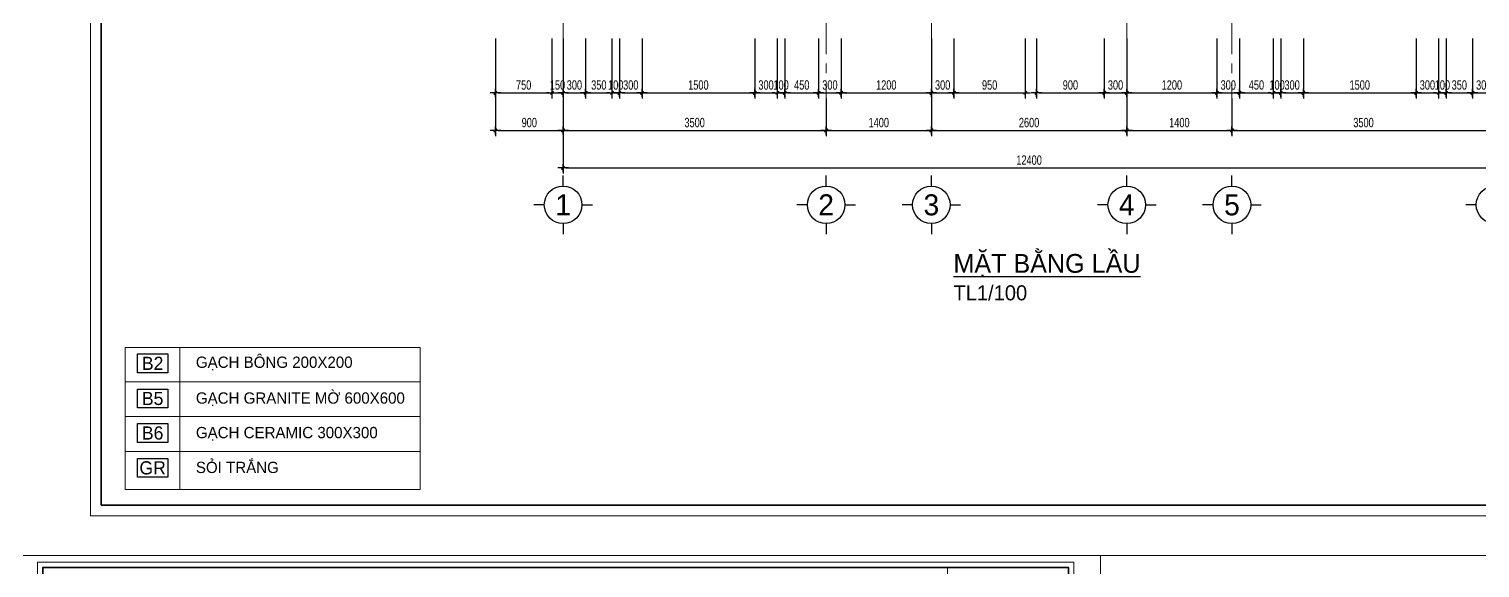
# Model space of a CAD drawing. Header units: inches. Extents: x 88947 to 296847, y 35049 to 161062.
# Drawn here: x 119241 to 138548, y 55883 to 63057 of the extents above; entities that cross this region are included whole.
import ezdxf
from ezdxf.enums import TextEntityAlignment as Align

# ---------------------------------------------------------------- set-up
doc = ezdxf.new("R2010")
doc.units = ezdxf.units.IN
doc.header["$MEASUREMENT"] = 0
doc.header["$PDMODE"] = 1
doc.linetypes.add('ACAD_ISO03W100', pattern=[30, 12, -18])
doc.linetypes.add('CENTER', pattern=[50.8, 31.75, -6.35, 6.35, -6.35])
doc.layers.add('$AUDIT_BAD_LAYER1', color=7, linetype='Continuous')
doc.layers.add('text', color=2, linetype='Continuous')
for name, color, linetype, lineweight in [('0.15', 175, 'Continuous', 20), ('0.4', 1, 'Continuous', 30), ('A-Dims', 145, 'Continuous', 25), ('A-Text', 30, 'Continuous', 9), ('A-Wall', 2, 'Continuous', 35), ('DIM', 7, 'Continuous', 25), ('GHICHU', 40, 'Continuous', 18), ('KHUNG 2', 144, 'Continuous', 18), ('KY HIEU', 4, 'Continuous', 25), ('NETMANH', 192, 'Continuous', 18), ('tran', 202, 'Continuous', 15), ('TRUC', 252, 'ACAD_ISO03W100', 13)]:
    doc.layers.add(name, color=color, linetype=linetype, lineweight=lineweight)
doc.styles.add('FRANKO', font='VFRANKO.TTF')
doc.styles.add('KHUNGTEN', font='VHELVEB.TTF')
doc.styles.add('VHELVEN', font='VHELVEN.TTF')
doc.styles.add('VNI-HELVE-CONDENSE', font='VNARIAL.TTF', dxfattribs={"width": 0.7})
doc.dimstyles.new('TAS-100', dxfattribs={"dimscale": 50, "dimtxt": 2.5, "dimasz": 0.7, "dimexe": 1.5, "dimexo": 1.5, "dimgap": 0.8, "dimtad": 1, "dimdec": 0, "dimzin": 3, "dimdsep": 46, "dimtxsty": 'VNI-HELVE-CONDENSE', "dimblk": 'TICK', "dimcen": 2.5, "dimclrt": 71, "dimazin": 2, "dimtfac": 0.75, "dimtdec": 0, "dimtix": 1, "dimtmove": 2, "dimatfit": 2, "dimldrblk": 'TICK123', "dimfxl": 1.5, "dimtolj": 1, "dimtzin": 0, "dimarcsym": 0})

# ---------------------------------------------------------------- blocks, each defined once
blk = doc.blocks.new('TICK')
at = {"layer": 'A-Dims', "color": 1}
for p, q in [((-2, 0), (2, 0)), ((0, 1.5), (0, -1.5))]:
    blk.add_line(p, q, dxfattribs=at)
at = {"layer": 'A-Dims', "color": 1, "const_width": 0.788}
blk.add_lwpolyline([(-0.33, -0.35), (0.38, 0.38)], dxfattribs=at)
at = {"layer": 'A-Dims', "color": 1, "const_width": 0.394}
for points in [[(0.24, 0.52, -0.414214), (0.52, 0.52, -1)], [(0.52, 0.52, -0.414214), (0.52, 0.24, -1)], [(-0.47, -0.21, 0.414214), (-0.47, -0.49, 1)], [(-0.47, -0.49, 0.414214), (-0.19, -0.49, 1)]]:
    blk.add_lwpolyline(points, format="xyb", dxfattribs=at)
blk = doc.blocks.new('*D521')
at = {"layer": 'Defpoints', "color": 0}
for p in [(126348, 62207), (129848, 62207), (129848, 61707)]:
    blk.add_point(p, dxfattribs=at)
at = {"layer": 'DIM', "color": 0, "lineweight": -2}
for p, q in [((126348, 62132), (126348, 61632)), ((129848, 62132), (129848, 61632)), ((126383, 61707), (129813, 61707))]:
    blk.add_line(p, q, dxfattribs=at)
at = {"layer": 'DIM', "color": 0, "lineweight": -2, "xscale": 35, "yscale": 35, "zscale": 35, "rotation": 180}
blk.add_blockref('TICK', (126348, 61707), dxfattribs=at)
at = {"layer": 'DIM', "color": 0, "lineweight": -2, "xscale": 35, "yscale": 35, "zscale": 35}
blk.add_blockref('TICK', (129848, 61707), dxfattribs=at)
at = {"layer": 'DIM', "color": 71, "insert": (128098, 61811), "char_height": 125, "attachment_point": 5, "style": 'VNI-HELVE-CONDENSE'}
blk.add_mtext('\\A1;3500', dxfattribs=at)
blk = doc.blocks.new('TICK123')
at = {"layer": 'A-Dims', "color": 1}
blk.add_lwpolyline([(0.05, 0, 0, 0.84, 0), (-2.11, 0, 8.4, 8.4, 0)], format="xyseb", dxfattribs=at)
blk = doc.blocks.new('*D522')
at = {"layer": 'Defpoints', "color": 0}
for p in [(129848, 62207), (131248, 62207), (131248, 61707)]:
    blk.add_point(p, dxfattribs=at)
at = {"layer": 'DIM', "color": 0, "lineweight": -2}
for p, q in [((129848, 62132), (129848, 61632)), ((131248, 62132), (131248, 61632)), ((129883, 61707), (131213, 61707))]:
    blk.add_line(p, q, dxfattribs=at)
at = {"layer": 'DIM', "color": 0, "lineweight": -2, "xscale": 35, "yscale": 35, "zscale": 35, "rotation": 180}
blk.add_blockref('TICK', (129848, 61707), dxfattribs=at)
at = {"layer": 'DIM', "color": 0, "lineweight": -2, "xscale": 35, "yscale": 35, "zscale": 35}
blk.add_blockref('TICK', (131248, 61707), dxfattribs=at)
at = {"layer": 'DIM', "color": 71, "insert": (130548, 61811), "char_height": 125, "attachment_point": 5, "style": 'VNI-HELVE-CONDENSE'}
blk.add_mtext('\\A1;1400', dxfattribs=at)
blk = doc.blocks.new('*D523')
at = {"layer": 'Defpoints', "color": 0}
for p in [(131248, 62207), (133848, 62207), (133848, 61707)]:
    blk.add_point(p, dxfattribs=at)
at = {"layer": 'DIM', "color": 0, "lineweight": -2}
for p, q in [((131248, 62132), (131248, 61632)), ((133848, 62132), (133848, 61632)), ((131283, 61707), (133813, 61707))]:
    blk.add_line(p, q, dxfattribs=at)
at = {"layer": 'DIM', "color": 0, "lineweight": -2, "xscale": 35, "yscale": 35, "zscale": 35, "rotation": 180}
blk.add_blockref('TICK', (131248, 61707), dxfattribs=at)
at = {"layer": 'DIM', "color": 0, "lineweight": -2, "xscale": 35, "yscale": 35, "zscale": 35}
blk.add_blockref('TICK', (133848, 61707), dxfattribs=at)
at = {"layer": 'DIM', "color": 71, "insert": (132548, 61811), "char_height": 125, "attachment_point": 5, "style": 'VNI-HELVE-CONDENSE'}
blk.add_mtext('\\A1;2600', dxfattribs=at)
blk = doc.blocks.new('*D524')
at = {"layer": 'Defpoints', "color": 0}
for p in [(133848, 62207), (135248, 62207), (135248, 61707)]:
    blk.add_point(p, dxfattribs=at)
at = {"layer": 'DIM', "color": 0, "lineweight": -2}
for p, q in [((133848, 62132), (133848, 61632)), ((135248, 62132), (135248, 61632)), ((133883, 61707), (135213, 61707))]:
    blk.add_line(p, q, dxfattribs=at)
at = {"layer": 'DIM', "color": 0, "lineweight": -2, "xscale": 35, "yscale": 35, "zscale": 35, "rotation": 180}
blk.add_blockref('TICK', (133848, 61707), dxfattribs=at)
at = {"layer": 'DIM', "color": 0, "lineweight": -2, "xscale": 35, "yscale": 35, "zscale": 35}
blk.add_blockref('TICK', (135248, 61707), dxfattribs=at)
at = {"layer": 'DIM', "color": 71, "insert": (134548, 61811), "char_height": 125, "attachment_point": 5, "style": 'VNI-HELVE-CONDENSE'}
blk.add_mtext('\\A1;1400', dxfattribs=at)
blk = doc.blocks.new('*D525')
at = {"layer": 'Defpoints', "color": 0}
for p in [(135248, 62207), (138748, 62207), (138748, 61707)]:
    blk.add_point(p, dxfattribs=at)
at = {"layer": 'DIM', "color": 0, "lineweight": -2}
for p, q in [((135248, 62132), (135248, 61632)), ((138748, 62132), (138748, 61632)), ((135283, 61707), (138713, 61707))]:
    blk.add_line(p, q, dxfattribs=at)
at = {"layer": 'DIM', "color": 0, "lineweight": -2, "xscale": 35, "yscale": 35, "zscale": 35, "rotation": 180}
blk.add_blockref('TICK', (135248, 61707), dxfattribs=at)
at = {"layer": 'DIM', "color": 0, "lineweight": -2, "xscale": 35, "yscale": 35, "zscale": 35}
blk.add_blockref('TICK', (138748, 61707), dxfattribs=at)
at = {"layer": 'DIM', "color": 71, "insert": (136998, 61811), "char_height": 125, "attachment_point": 5, "style": 'VNI-HELVE-CONDENSE'}
blk.add_mtext('\\A1;3500', dxfattribs=at)
blk = doc.blocks.new('*D526')
at = {"layer": 'Defpoints', "color": 0}
for p in [(126348, 62207), (138748, 62207), (138748, 61207)]:
    blk.add_point(p, dxfattribs=at)
at = {"layer": 'DIM', "color": 0, "lineweight": -2}
for p, q in [((126348, 62132), (126348, 61132)), ((138748, 62132), (138748, 61132)), ((126383, 61207), (138713, 61207))]:
    blk.add_line(p, q, dxfattribs=at)
at = {"layer": 'DIM', "color": 0, "lineweight": -2, "xscale": 35, "yscale": 35, "zscale": 35, "rotation": 180}
blk.add_blockref('TICK', (126348, 61207), dxfattribs=at)
at = {"layer": 'DIM', "color": 0, "lineweight": -2, "xscale": 35, "yscale": 35, "zscale": 35}
blk.add_blockref('TICK', (138748, 61207), dxfattribs=at)
at = {"layer": 'DIM', "color": 71, "insert": (132548, 61311), "char_height": 125, "attachment_point": 5, "style": 'VNI-HELVE-CONDENSE'}
blk.add_mtext('\\A1;12400', dxfattribs=at)
blk = doc.blocks.new('A$C22DF5D2D')
for points in [[(-10, 1159), (-123, 479), (-148, 421), (-212, 409), (-104, 451), (219, 660), (363, 901), (147, 1267), (-150, 1235), (-388, 1094), (-537, 889), (-506, 892)], [(255, 700), (290, 728), (339, 743), (363, 705), (341, 552), (331, 483), (357, 485), (464, 729), (431, 561), (448, 495), (513, 535), (530, 566), (588, 726), (535, 529), (559, 486), (639, 526), (747, 742), (622, 304), (565, 189), (507, 143), (444, 188), (443, 257), (521, 382), (803, 578), (926, 655), (981, 729), (981, 766), (870, 665), (831, 456), (904, 515), (1051, 736), (976, 480), (1094, 717), (1127, 703), (1105, 634), (1056, 499), (1066, 460), (1148, 442), (1421, 530), (1656, 597), (2094, 666)], [(2356, 378), (916, 165), (-61, -39), (0, 0), (-61, -39)]]:
    blk.add_spline(points, degree=3)
blk = doc.blocks.new('khung ten')
at = {"layer": '0.4'}
h = blk.add_hatch(color=256, dxfattribs=at)
h.paths.add_polyline_path([(303108, -206615), (302758, -206615), (302758, -207015), (303508, -207015), (303508, -206615), (303158, -206615), (303158, -206815), (303308, -206815), (303308, -206765), (303358, -206765), (303358, -206865), (302908, -206865), (302908, -206765), (302958, -206765), (302958, -206815), (303108, -206815)])
h.paths.add_polyline_path([(303058, -206665), (303058, -206765), (303008, -206765), (303008, -206715), (302858, -206715), (302858, -206915), (303408, -206915), (303408, -206715), (303258, -206715), (303258, -206765), (303208, -206765), (303208, -206665), (303458, -206665), (303458, -206965), (302808, -206965), (302808, -206665)], flags=16)
at = {"layer": '0.15', "ltscale": 0.7}
blk.add_line((301249, -213090), (305804, -213090), dxfattribs=at)
at = {"layer": 'A-Wall', "ltscale": 0.7}
blk.add_lwpolyline([(267204, -219099), (305804, -219099), (305804, -190799), (267204, -190799)], close=True, dxfattribs=at)
at = {"layer": 'KHUNG 2', "ltscale": 0.7}
for p, q in [((301249, -219099), (301249, -190799)), ((301249, -199776), (305804, -199776)), ((301856, -202813), (301856, -199776)), ((303071, -202813), (303071, -199776)), ((304286, -202813), (304286, -199776)), ((301249, -200282), (305804, -200282)), ((301249, -200789), (305804, -200789)), ((305804, -201295), (301249, -201295)), ((301249, -201801), (305804, -201801)), ((301249, -202307), (305804, -202307)), ((301249, -202813), (305804, -202813)), ((301249, -203826), (305804, -203826)), ((301249, -206004), (305804, -206004)), ((301249, -209041), (305804, -209041)), ((304246, -213090), (304246, -209041)), ((301249, -210053), (305804, -210053)), ((301249, -211065), (305804, -211065)), ((301249, -212078), (305804, -212078)), ((301249, -213090), (305804, -213090)), ((301249, -215115), (305804, -215115)), ((301249, -216986), (305804, -216986)), ((304185, -217998), (304185, -216986)), ((301249, -217998), (305804, -217998))]:
    blk.add_line(p, q, dxfattribs=at)
blk.add_lwpolyline([(267004, -219299), (306004, -219299), (306004, -190599), (267004, -190599)], close=True, dxfattribs=at)
at = {"layer": 'NETMANH', "ltscale": 0.7}
blk.add_lwpolyline([(265004, -220042), (307004, -220042), (307004, -190342), (265004, -190342)], close=True, dxfattribs=at)
at = {"layer": 'text', "linetype": 'Continuous', "xscale": 0.5, "yscale": 0.5, "zscale": 0.5}
blk.add_blockref('A$C22DF5D2D', (304573, -212860), dxfattribs=at)
at = {"layer": '$AUDIT_BAD_LAYER1', "color": 2, "linetype": 'Continuous', "style": 'KHUNGTEN', "width": 0.9}
blk.add_text('COÂNG TY TÖ VAÁN THIEÁT KEÁ & XAÂY DÖÏNG', height=142.53, dxfattribs=at).set_placement((303519, -206369), align=Align.MIDDLE_CENTER)
at = {"layer": '$AUDIT_BAD_LAYER1', "color": 2, "linetype": 'Continuous', "insert": (301673, -207630), "char_height": 161.97, "width": 6102.51, "attachment_point": 1, "style": 'KHUNGTEN'}
blk.add_mtext('{\\fVNI-Helve-Condense|b0|i0|c0|p2;402 Nguyeãn Kieäm - Phuù Nhuaän - TP HCM \\PTel          :  08-9954606 - Fax :08-9954607\\PE-mail      : nhavietnet@hcm.vnn.vn\\PWebsite    : www.nhavietnet.com}', dxfattribs=at)
at = {"layer": 'text', "linetype": 'Continuous', "style": 'FRANKO'}
for s, p in [('Stt', (301373, -202657)), ('Ngaøy HC', (301948, -202657)), ('Kyù hieäu', (303215, -202657)), ('Noäi dung HC', (304369, -202657)), ('Hieäu chænh', (301373, -203106)), ('Chuû ñaàu tö', (301373, -204118)), ('COÂNG TY TNHH ', (302644, -204520)), ('DU LÒCH VAØ THÔØI TRANG ÑOÂNG TAÂY', (301740, -204857)), ('Giaùm ñoác', (301373, -209334)), ('Kts.NGUYEÃN VAÊN NGUYEÂN', (301373, -209878)), ('Chuû trì', (301373, -210346)), ('Kts.NGUYEÃN VAÊN THIEÄN', (301373, -210890)), ('Quaûn lyù kyõ thuaät', (301373, -211358)), ('Kts.NGUYEÃN VAÊN THIEÄN', (301373, -211903)), ('Thieát keá', (301373, -212370)), ('LEÂ.T.MYÕ DUYEÂN', (301373, -212915)), ('Teân coâng trình', (301373, -213383)), ('ÑOÂNG TAÂY VILLA', (302695, -214063)), ('Ñòa Ñieåm:     294-Cöûa Ñaïi, Phöôøng Caåm Chaâu, ', (301306, -214806)), ('Thaønh Phoá Hoäi An, Tænh Quaûng Nam.', (302278, -215061)), ('Teân baûn veõ ', (301373, -215407)), ('Ngaøy hoaøn thaønh', (301373, -217278)), ('2013', (302108, -217684)), ('A _ ', (304627, -217560)), ('Taát caû kích thöôùc trong baûn veõ ', (301385, -218421)), ('ñöôïc kieåm tra thöïc teá taïi coâng trình.', (301381, -218842))]:
    blk.add_text(s, height=150, dxfattribs=at).set_placement(p)
at = {"layer": 'text', "linetype": 'Continuous', "insert": (303546, -206852), "char_height": 410.12, "width": 9417.44, "attachment_point": 5, "style": 'KHUNGTEN'}
blk.add_mtext('{\\fVNI-Helve|b1|i0|c0|p2;nha     iet\\H0.8274x;corp.}', dxfattribs=at)
blk = doc.blocks.new('*D545')
at = {"layer": 'Defpoints', "color": 0}
for p in [(126198, 63007), (126348, 63007), (126348, 62207)]:
    blk.add_point(p, dxfattribs=at)
at = {"layer": 'DIM', "color": 0, "lineweight": -2}
for p, q in [((126198, 62932), (126198, 62132)), ((126348, 62932), (126348, 62132)), ((126163, 62207), (126128, 62207)), ((126198, 62207), (126348, 62207)), ((126383, 62207), (126418, 62207))]:
    blk.add_line(p, q, dxfattribs=at)
at = {"layer": 'DIM', "color": 0, "lineweight": -2, "xscale": 35, "yscale": 35, "zscale": 35}
blk.add_blockref('TICK', (126198, 62207), dxfattribs=at)
at = {"layer": 'DIM', "color": 0, "lineweight": -2, "xscale": 35, "yscale": 35, "zscale": 35, "rotation": 180}
blk.add_blockref('TICK', (126348, 62207), dxfattribs=at)
at = {"layer": 'DIM', "color": 71, "insert": (126273, 62311), "char_height": 125, "attachment_point": 5, "style": 'VNI-HELVE-CONDENSE'}
blk.add_mtext('\\A1;150', dxfattribs=at)
blk = doc.blocks.new('*D546')
at = {"layer": 'Defpoints', "color": 0}
for p in [(126648, 63007), (126998, 63007), (126998, 62207)]:
    blk.add_point(p, dxfattribs=at)
at = {"layer": 'DIM', "color": 0, "lineweight": -2}
for p, q in [((126648, 62932), (126648, 62132)), ((126998, 62932), (126998, 62132)), ((126683, 62207), (126963, 62207))]:
    blk.add_line(p, q, dxfattribs=at)
at = {"layer": 'DIM', "color": 0, "lineweight": -2, "xscale": 35, "yscale": 35, "zscale": 35, "rotation": 180}
blk.add_blockref('TICK', (126648, 62207), dxfattribs=at)
at = {"layer": 'DIM', "color": 0, "lineweight": -2, "xscale": 35, "yscale": 35, "zscale": 35}
blk.add_blockref('TICK', (126998, 62207), dxfattribs=at)
at = {"layer": 'DIM', "color": 71, "insert": (126823, 62311), "char_height": 125, "attachment_point": 5, "style": 'VNI-HELVE-CONDENSE'}
blk.add_mtext('\\A1;350', dxfattribs=at)
blk = doc.blocks.new('*D547')
at = {"layer": 'Defpoints', "color": 0}
for p in [(127098, 63007), (127398, 63007), (127398, 62207)]:
    blk.add_point(p, dxfattribs=at)
at = {"layer": 'DIM', "color": 0, "lineweight": -2}
for p, q in [((127098, 62932), (127098, 62132)), ((127398, 62932), (127398, 62132)), ((127133, 62207), (127363, 62207))]:
    blk.add_line(p, q, dxfattribs=at)
at = {"layer": 'DIM', "color": 0, "lineweight": -2, "xscale": 35, "yscale": 35, "zscale": 35, "rotation": 180}
blk.add_blockref('TICK', (127098, 62207), dxfattribs=at)
at = {"layer": 'DIM', "color": 0, "lineweight": -2, "xscale": 35, "yscale": 35, "zscale": 35}
blk.add_blockref('TICK', (127398, 62207), dxfattribs=at)
at = {"layer": 'DIM', "color": 71, "insert": (127248, 62311), "char_height": 125, "attachment_point": 5, "style": 'VNI-HELVE-CONDENSE'}
blk.add_mtext('\\A1;300', dxfattribs=at)
blk = doc.blocks.new('*D548')
at = {"layer": 'Defpoints', "color": 0}
for p in [(127398, 63007), (128898, 63007), (128898, 62207)]:
    blk.add_point(p, dxfattribs=at)
at = {"layer": 'DIM', "color": 0, "lineweight": -2}
for p, q in [((127398, 62932), (127398, 62132)), ((128898, 62932), (128898, 62132)), ((127433, 62207), (128863, 62207))]:
    blk.add_line(p, q, dxfattribs=at)
at = {"layer": 'DIM', "color": 0, "lineweight": -2, "xscale": 35, "yscale": 35, "zscale": 35, "rotation": 180}
blk.add_blockref('TICK', (127398, 62207), dxfattribs=at)
at = {"layer": 'DIM', "color": 0, "lineweight": -2, "xscale": 35, "yscale": 35, "zscale": 35}
blk.add_blockref('TICK', (128898, 62207), dxfattribs=at)
at = {"layer": 'DIM', "color": 71, "insert": (128148, 62311), "char_height": 125, "attachment_point": 5, "style": 'VNI-HELVE-CONDENSE'}
blk.add_mtext('\\A1;1500', dxfattribs=at)
blk = doc.blocks.new('*D549')
at = {"layer": 'Defpoints', "color": 0}
for p in [(128898, 63007), (129198, 63007), (129198, 62207)]:
    blk.add_point(p, dxfattribs=at)
at = {"layer": 'DIM', "color": 0, "lineweight": -2}
for p, q in [((128898, 62932), (128898, 62132)), ((129198, 62932), (129198, 62132)), ((128933, 62207), (129163, 62207))]:
    blk.add_line(p, q, dxfattribs=at)
at = {"layer": 'DIM', "color": 0, "lineweight": -2, "xscale": 35, "yscale": 35, "zscale": 35, "rotation": 180}
blk.add_blockref('TICK', (128898, 62207), dxfattribs=at)
at = {"layer": 'DIM', "color": 0, "lineweight": -2, "xscale": 35, "yscale": 35, "zscale": 35}
blk.add_blockref('TICK', (129198, 62207), dxfattribs=at)
at = {"layer": 'DIM', "color": 71, "insert": (129048, 62311), "char_height": 125, "attachment_point": 5, "style": 'VNI-HELVE-CONDENSE'}
blk.add_mtext('\\A1;300', dxfattribs=at)
blk = doc.blocks.new('*D550')
at = {"layer": 'Defpoints', "color": 0}
for p in [(129198, 63007), (129298, 63007), (129298, 62207)]:
    blk.add_point(p, dxfattribs=at)
at = {"layer": 'DIM', "color": 0, "lineweight": -2}
for p, q in [((129198, 62932), (129198, 62132)), ((129298, 62932), (129298, 62132)), ((129163, 62207), (129128, 62207)), ((129198, 62207), (129298, 62207)), ((129333, 62207), (129368, 62207))]:
    blk.add_line(p, q, dxfattribs=at)
at = {"layer": 'DIM', "color": 0, "lineweight": -2, "xscale": 35, "yscale": 35, "zscale": 35}
blk.add_blockref('TICK', (129198, 62207), dxfattribs=at)
at = {"layer": 'DIM', "color": 0, "lineweight": -2, "xscale": 35, "yscale": 35, "zscale": 35, "rotation": 180}
blk.add_blockref('TICK', (129298, 62207), dxfattribs=at)
at = {"layer": 'DIM', "color": 71, "insert": (129248, 62311), "char_height": 125, "attachment_point": 5, "style": 'VNI-HELVE-CONDENSE'}
blk.add_mtext('\\A1;100', dxfattribs=at)
blk = doc.blocks.new('*D551')
at = {"layer": 'Defpoints', "color": 0}
for p in [(129298, 63007), (129748, 63007), (129748, 62207)]:
    blk.add_point(p, dxfattribs=at)
at = {"layer": 'DIM', "color": 0, "lineweight": -2}
for p, q in [((129298, 62932), (129298, 62132)), ((129748, 62932), (129748, 62132)), ((129333, 62207), (129713, 62207))]:
    blk.add_line(p, q, dxfattribs=at)
at = {"layer": 'DIM', "color": 0, "lineweight": -2, "xscale": 35, "yscale": 35, "zscale": 35, "rotation": 180}
blk.add_blockref('TICK', (129298, 62207), dxfattribs=at)
at = {"layer": 'DIM', "color": 0, "lineweight": -2, "xscale": 35, "yscale": 35, "zscale": 35}
blk.add_blockref('TICK', (129748, 62207), dxfattribs=at)
at = {"layer": 'DIM', "color": 71, "insert": (129523, 62311), "char_height": 125, "attachment_point": 5, "style": 'VNI-HELVE-CONDENSE'}
blk.add_mtext('\\A1;450', dxfattribs=at)
blk = doc.blocks.new('*D552')
at = {"layer": 'Defpoints', "color": 0}
for p in [(130048, 63007), (131248, 63007), (131248, 62207)]:
    blk.add_point(p, dxfattribs=at)
at = {"layer": 'DIM', "color": 0, "lineweight": -2}
for p, q in [((130048, 62932), (130048, 62132)), ((131248, 62932), (131248, 62132)), ((130083, 62207), (131213, 62207))]:
    blk.add_line(p, q, dxfattribs=at)
at = {"layer": 'DIM', "color": 0, "lineweight": -2, "xscale": 35, "yscale": 35, "zscale": 35, "rotation": 180}
blk.add_blockref('TICK', (130048, 62207), dxfattribs=at)
at = {"layer": 'DIM', "color": 0, "lineweight": -2, "xscale": 35, "yscale": 35, "zscale": 35}
blk.add_blockref('TICK', (131248, 62207), dxfattribs=at)
at = {"layer": 'DIM', "color": 71, "insert": (130648, 62311), "char_height": 125, "attachment_point": 5, "style": 'VNI-HELVE-CONDENSE'}
blk.add_mtext('\\A1;1200', dxfattribs=at)
blk = doc.blocks.new('*D553')
at = {"layer": 'Defpoints', "color": 0}
for p in [(131248, 63007), (131548, 63007), (131548, 62207)]:
    blk.add_point(p, dxfattribs=at)
at = {"layer": 'DIM', "color": 0, "lineweight": -2}
for p, q in [((131248, 62932), (131248, 62132)), ((131548, 62932), (131548, 62132)), ((131283, 62207), (131513, 62207))]:
    blk.add_line(p, q, dxfattribs=at)
at = {"layer": 'DIM', "color": 0, "lineweight": -2, "xscale": 35, "yscale": 35, "zscale": 35, "rotation": 180}
blk.add_blockref('TICK', (131248, 62207), dxfattribs=at)
at = {"layer": 'DIM', "color": 0, "lineweight": -2, "xscale": 35, "yscale": 35, "zscale": 35}
blk.add_blockref('TICK', (131548, 62207), dxfattribs=at)
at = {"layer": 'DIM', "color": 71, "insert": (131398, 62311), "char_height": 125, "attachment_point": 5, "style": 'VNI-HELVE-CONDENSE'}
blk.add_mtext('\\A1;300', dxfattribs=at)
blk = doc.blocks.new('*D554')
at = {"layer": 'Defpoints', "color": 0}
for p in [(131548, 63007), (132498, 63007), (132498, 62207)]:
    blk.add_point(p, dxfattribs=at)
at = {"layer": 'DIM', "color": 0, "lineweight": -2}
for p, q in [((131548, 62932), (131548, 62132)), ((132498, 62932), (132498, 62132)), ((131583, 62207), (132463, 62207))]:
    blk.add_line(p, q, dxfattribs=at)
at = {"layer": 'DIM', "color": 0, "lineweight": -2, "xscale": 35, "yscale": 35, "zscale": 35, "rotation": 180}
blk.add_blockref('TICK', (131548, 62207), dxfattribs=at)
at = {"layer": 'DIM', "color": 0, "lineweight": -2, "xscale": 35, "yscale": 35, "zscale": 35}
blk.add_blockref('TICK', (132498, 62207), dxfattribs=at)
at = {"layer": 'DIM', "color": 71, "insert": (132023, 62311), "char_height": 125, "attachment_point": 5, "style": 'VNI-HELVE-CONDENSE'}
blk.add_mtext('\\A1;950', dxfattribs=at)
blk = doc.blocks.new('*D555')
at = {"layer": 'Defpoints', "color": 0}
for p in [(132648, 63007), (133548, 63007), (133548, 62207)]:
    blk.add_point(p, dxfattribs=at)
at = {"layer": 'DIM', "color": 0, "lineweight": -2}
for p, q in [((132648, 62932), (132648, 62132)), ((133548, 62932), (133548, 62132)), ((132683, 62207), (133513, 62207))]:
    blk.add_line(p, q, dxfattribs=at)
at = {"layer": 'DIM', "color": 0, "lineweight": -2, "xscale": 35, "yscale": 35, "zscale": 35, "rotation": 180}
blk.add_blockref('TICK', (132648, 62207), dxfattribs=at)
at = {"layer": 'DIM', "color": 0, "lineweight": -2, "xscale": 35, "yscale": 35, "zscale": 35}
blk.add_blockref('TICK', (133548, 62207), dxfattribs=at)
at = {"layer": 'DIM', "color": 71, "insert": (133098, 62311), "char_height": 125, "attachment_point": 5, "style": 'VNI-HELVE-CONDENSE'}
blk.add_mtext('\\A1;900', dxfattribs=at)
blk = doc.blocks.new('*D556')
at = {"layer": 'Defpoints', "color": 0}
for p in [(133548, 63007), (133848, 63007), (133848, 62207)]:
    blk.add_point(p, dxfattribs=at)
at = {"layer": 'DIM', "color": 0, "lineweight": -2}
for p, q in [((133548, 62932), (133548, 62132)), ((133848, 62932), (133848, 62132)), ((133583, 62207), (133813, 62207))]:
    blk.add_line(p, q, dxfattribs=at)
at = {"layer": 'DIM', "color": 0, "lineweight": -2, "xscale": 35, "yscale": 35, "zscale": 35, "rotation": 180}
blk.add_blockref('TICK', (133548, 62207), dxfattribs=at)
at = {"layer": 'DIM', "color": 0, "lineweight": -2, "xscale": 35, "yscale": 35, "zscale": 35}
blk.add_blockref('TICK', (133848, 62207), dxfattribs=at)
at = {"layer": 'DIM', "color": 71, "insert": (133698, 62311), "char_height": 125, "attachment_point": 5, "style": 'VNI-HELVE-CONDENSE'}
blk.add_mtext('\\A1;300', dxfattribs=at)
blk = doc.blocks.new('*D557')
at = {"layer": 'Defpoints', "color": 0}
for p in [(133848, 63007), (135048, 63007), (135048, 62207)]:
    blk.add_point(p, dxfattribs=at)
at = {"layer": 'DIM', "color": 0, "lineweight": -2}
for p, q in [((133848, 62932), (133848, 62132)), ((135048, 62932), (135048, 62132)), ((133883, 62207), (135013, 62207))]:
    blk.add_line(p, q, dxfattribs=at)
at = {"layer": 'DIM', "color": 0, "lineweight": -2, "xscale": 35, "yscale": 35, "zscale": 35, "rotation": 180}
blk.add_blockref('TICK', (133848, 62207), dxfattribs=at)
at = {"layer": 'DIM', "color": 0, "lineweight": -2, "xscale": 35, "yscale": 35, "zscale": 35}
blk.add_blockref('TICK', (135048, 62207), dxfattribs=at)
at = {"layer": 'DIM', "color": 71, "insert": (134448, 62311), "char_height": 125, "attachment_point": 5, "style": 'VNI-HELVE-CONDENSE'}
blk.add_mtext('\\A1;1200', dxfattribs=at)
blk = doc.blocks.new('*D558')
at = {"layer": 'Defpoints', "color": 0}
for p in [(135348, 63007), (135798, 63007), (135798, 62207)]:
    blk.add_point(p, dxfattribs=at)
at = {"layer": 'DIM', "color": 0, "lineweight": -2}
for p, q in [((135348, 62932), (135348, 62132)), ((135798, 62932), (135798, 62132)), ((135383, 62207), (135763, 62207))]:
    blk.add_line(p, q, dxfattribs=at)
at = {"layer": 'DIM', "color": 0, "lineweight": -2, "xscale": 35, "yscale": 35, "zscale": 35, "rotation": 180}
blk.add_blockref('TICK', (135348, 62207), dxfattribs=at)
at = {"layer": 'DIM', "color": 0, "lineweight": -2, "xscale": 35, "yscale": 35, "zscale": 35}
blk.add_blockref('TICK', (135798, 62207), dxfattribs=at)
at = {"layer": 'DIM', "color": 71, "insert": (135573, 62311), "char_height": 125, "attachment_point": 5, "style": 'VNI-HELVE-CONDENSE'}
blk.add_mtext('\\A1;450', dxfattribs=at)
blk = doc.blocks.new('*D559')
at = {"layer": 'Defpoints', "color": 0}
for p in [(135798, 63007), (135898, 63007), (135898, 62207)]:
    blk.add_point(p, dxfattribs=at)
at = {"layer": 'DIM', "color": 0, "lineweight": -2}
for p, q in [((135798, 62932), (135798, 62132)), ((135898, 62932), (135898, 62132)), ((135763, 62207), (135728, 62207)), ((135798, 62207), (135898, 62207)), ((135933, 62207), (135968, 62207))]:
    blk.add_line(p, q, dxfattribs=at)
at = {"layer": 'DIM', "color": 0, "lineweight": -2, "xscale": 35, "yscale": 35, "zscale": 35}
blk.add_blockref('TICK', (135798, 62207), dxfattribs=at)
at = {"layer": 'DIM', "color": 0, "lineweight": -2, "xscale": 35, "yscale": 35, "zscale": 35, "rotation": 180}
blk.add_blockref('TICK', (135898, 62207), dxfattribs=at)
at = {"layer": 'DIM', "color": 71, "insert": (135848, 62311), "char_height": 125, "attachment_point": 5, "style": 'VNI-HELVE-CONDENSE'}
blk.add_mtext('\\A1;100', dxfattribs=at)
blk = doc.blocks.new('*D560')
at = {"layer": 'Defpoints', "color": 0}
for p in [(135898, 63007), (136198, 63007), (136198, 62207)]:
    blk.add_point(p, dxfattribs=at)
at = {"layer": 'DIM', "color": 0, "lineweight": -2}
for p, q in [((135898, 62932), (135898, 62132)), ((136198, 62932), (136198, 62132)), ((135933, 62207), (136163, 62207))]:
    blk.add_line(p, q, dxfattribs=at)
at = {"layer": 'DIM', "color": 0, "lineweight": -2, "xscale": 35, "yscale": 35, "zscale": 35, "rotation": 180}
blk.add_blockref('TICK', (135898, 62207), dxfattribs=at)
at = {"layer": 'DIM', "color": 0, "lineweight": -2, "xscale": 35, "yscale": 35, "zscale": 35}
blk.add_blockref('TICK', (136198, 62207), dxfattribs=at)
at = {"layer": 'DIM', "color": 71, "insert": (136048, 62311), "char_height": 125, "attachment_point": 5, "style": 'VNI-HELVE-CONDENSE'}
blk.add_mtext('\\A1;300', dxfattribs=at)
blk = doc.blocks.new('*D561')
at = {"layer": 'Defpoints', "color": 0}
for p in [(136198, 63007), (137698, 63007), (137698, 62207)]:
    blk.add_point(p, dxfattribs=at)
at = {"layer": 'DIM', "color": 0, "lineweight": -2}
for p, q in [((136198, 62932), (136198, 62132)), ((137698, 62932), (137698, 62132)), ((136233, 62207), (137663, 62207))]:
    blk.add_line(p, q, dxfattribs=at)
at = {"layer": 'DIM', "color": 0, "lineweight": -2, "xscale": 35, "yscale": 35, "zscale": 35, "rotation": 180}
blk.add_blockref('TICK', (136198, 62207), dxfattribs=at)
at = {"layer": 'DIM', "color": 0, "lineweight": -2, "xscale": 35, "yscale": 35, "zscale": 35}
blk.add_blockref('TICK', (137698, 62207), dxfattribs=at)
at = {"layer": 'DIM', "color": 71, "insert": (136948, 62311), "char_height": 125, "attachment_point": 5, "style": 'VNI-HELVE-CONDENSE'}
blk.add_mtext('\\A1;1500', dxfattribs=at)
blk = doc.blocks.new('*D562')
at = {"layer": 'Defpoints', "color": 0}
for p in [(137698, 63007), (137998, 63007), (137998, 62207)]:
    blk.add_point(p, dxfattribs=at)
at = {"layer": 'DIM', "color": 0, "lineweight": -2}
for p, q in [((137698, 62932), (137698, 62132)), ((137998, 62932), (137998, 62132)), ((137733, 62207), (137963, 62207))]:
    blk.add_line(p, q, dxfattribs=at)
at = {"layer": 'DIM', "color": 0, "lineweight": -2, "xscale": 35, "yscale": 35, "zscale": 35, "rotation": 180}
blk.add_blockref('TICK', (137698, 62207), dxfattribs=at)
at = {"layer": 'DIM', "color": 0, "lineweight": -2, "xscale": 35, "yscale": 35, "zscale": 35}
blk.add_blockref('TICK', (137998, 62207), dxfattribs=at)
at = {"layer": 'DIM', "color": 71, "insert": (137848, 62311), "char_height": 125, "attachment_point": 5, "style": 'VNI-HELVE-CONDENSE'}
blk.add_mtext('\\A1;300', dxfattribs=at)
blk = doc.blocks.new('*D563')
at = {"layer": 'Defpoints', "color": 0}
for p in [(137998, 63007), (138098, 63007), (138098, 62207)]:
    blk.add_point(p, dxfattribs=at)
at = {"layer": 'DIM', "color": 0, "lineweight": -2}
for p, q in [((137998, 62932), (137998, 62132)), ((138098, 62932), (138098, 62132)), ((137963, 62207), (137928, 62207)), ((137998, 62207), (138098, 62207)), ((138133, 62207), (138168, 62207))]:
    blk.add_line(p, q, dxfattribs=at)
at = {"layer": 'DIM', "color": 0, "lineweight": -2, "xscale": 35, "yscale": 35, "zscale": 35}
blk.add_blockref('TICK', (137998, 62207), dxfattribs=at)
at = {"layer": 'DIM', "color": 0, "lineweight": -2, "xscale": 35, "yscale": 35, "zscale": 35, "rotation": 180}
blk.add_blockref('TICK', (138098, 62207), dxfattribs=at)
at = {"layer": 'DIM', "color": 71, "insert": (138048, 62311), "char_height": 125, "attachment_point": 5, "style": 'VNI-HELVE-CONDENSE'}
blk.add_mtext('\\A1;100', dxfattribs=at)
blk = doc.blocks.new('*D564')
at = {"layer": 'Defpoints', "color": 0}
for p in [(138098, 63007), (138448, 63007), (138448, 62207)]:
    blk.add_point(p, dxfattribs=at)
at = {"layer": 'DIM', "color": 0, "lineweight": -2}
for p, q in [((138098, 62932), (138098, 62132)), ((138448, 62932), (138448, 62132)), ((138133, 62207), (138413, 62207))]:
    blk.add_line(p, q, dxfattribs=at)
at = {"layer": 'DIM', "color": 0, "lineweight": -2, "xscale": 35, "yscale": 35, "zscale": 35, "rotation": 180}
blk.add_blockref('TICK', (138098, 62207), dxfattribs=at)
at = {"layer": 'DIM', "color": 0, "lineweight": -2, "xscale": 35, "yscale": 35, "zscale": 35}
blk.add_blockref('TICK', (138448, 62207), dxfattribs=at)
at = {"layer": 'DIM', "color": 71, "insert": (138273, 62311), "char_height": 125, "attachment_point": 5, "style": 'VNI-HELVE-CONDENSE'}
blk.add_mtext('\\A1;350', dxfattribs=at)
blk = doc.blocks.new('*D595')
at = {"layer": 'Defpoints', "color": 0}
for p in [(125448, 63007), (126198, 63007), (126198, 62207)]:
    blk.add_point(p, dxfattribs=at)
at = {"layer": 'DIM', "color": 0, "lineweight": -2}
for p, q in [((125448, 62932), (125448, 62132)), ((126198, 62932), (126198, 62132)), ((125483, 62207), (126163, 62207))]:
    blk.add_line(p, q, dxfattribs=at)
at = {"layer": 'DIM', "color": 0, "lineweight": -2, "xscale": 35, "yscale": 35, "zscale": 35, "rotation": 180}
blk.add_blockref('TICK', (125448, 62207), dxfattribs=at)
at = {"layer": 'DIM', "color": 0, "lineweight": -2, "xscale": 35, "yscale": 35, "zscale": 35}
blk.add_blockref('TICK', (126198, 62207), dxfattribs=at)
at = {"layer": 'DIM', "color": 71, "insert": (125823, 62311), "char_height": 125, "attachment_point": 5, "style": 'VNI-HELVE-CONDENSE'}
blk.add_mtext('\\A1;750', dxfattribs=at)
blk = doc.blocks.new('*D596')
at = {"layer": 'Defpoints', "color": 0}
for p in [(125448, 62207), (126348, 62207), (126348, 61707)]:
    blk.add_point(p, dxfattribs=at)
at = {"layer": 'DIM', "color": 0, "lineweight": -2}
for p, q in [((125448, 62132), (125448, 61632)), ((126348, 62132), (126348, 61632)), ((125483, 61707), (126313, 61707))]:
    blk.add_line(p, q, dxfattribs=at)
at = {"layer": 'DIM', "color": 0, "lineweight": -2, "xscale": 35, "yscale": 35, "zscale": 35, "rotation": 180}
blk.add_blockref('TICK', (125448, 61707), dxfattribs=at)
at = {"layer": 'DIM', "color": 0, "lineweight": -2, "xscale": 35, "yscale": 35, "zscale": 35}
blk.add_blockref('TICK', (126348, 61707), dxfattribs=at)
at = {"layer": 'DIM', "color": 71, "insert": (125898, 61811), "char_height": 125, "attachment_point": 5, "style": 'VNI-HELVE-CONDENSE'}
blk.add_mtext('\\A1;900', dxfattribs=at)
blk = doc.blocks.new('*D601')
at = {"layer": 'Defpoints', "color": 0}
for p in [(126998, 63007), (127098, 63007), (127098, 62207)]:
    blk.add_point(p, dxfattribs=at)
at = {"layer": 'DIM', "color": 0, "lineweight": -2}
for p, q in [((126998, 62932), (126998, 62132)), ((127098, 62932), (127098, 62132)), ((126963, 62207), (126928, 62207)), ((126998, 62207), (127098, 62207)), ((127133, 62207), (127168, 62207))]:
    blk.add_line(p, q, dxfattribs=at)
at = {"layer": 'DIM', "color": 0, "lineweight": -2, "xscale": 35, "yscale": 35, "zscale": 35}
blk.add_blockref('TICK', (126998, 62207), dxfattribs=at)
at = {"layer": 'DIM', "color": 0, "lineweight": -2, "xscale": 35, "yscale": 35, "zscale": 35, "rotation": 180}
blk.add_blockref('TICK', (127098, 62207), dxfattribs=at)
at = {"layer": 'DIM', "color": 71, "insert": (127048, 62311), "char_height": 125, "attachment_point": 5, "style": 'VNI-HELVE-CONDENSE'}
blk.add_mtext('\\A1;100', dxfattribs=at)
blk = doc.blocks.new('*D602')
at = {"layer": 'Defpoints', "color": 0}
for p in [(126348, 63007), (126648, 63007), (126648, 62207)]:
    blk.add_point(p, dxfattribs=at)
at = {"layer": 'DIM', "color": 0, "lineweight": -2}
for p, q in [((126348, 62932), (126348, 62132)), ((126648, 62932), (126648, 62132)), ((126383, 62207), (126613, 62207))]:
    blk.add_line(p, q, dxfattribs=at)
at = {"layer": 'DIM', "color": 0, "lineweight": -2, "xscale": 35, "yscale": 35, "zscale": 35, "rotation": 180}
blk.add_blockref('TICK', (126348, 62207), dxfattribs=at)
at = {"layer": 'DIM', "color": 0, "lineweight": -2, "xscale": 35, "yscale": 35, "zscale": 35}
blk.add_blockref('TICK', (126648, 62207), dxfattribs=at)
at = {"layer": 'DIM', "color": 71, "insert": (126498, 62311), "char_height": 125, "attachment_point": 5, "style": 'VNI-HELVE-CONDENSE'}
blk.add_mtext('\\A1;300', dxfattribs=at)
blk = doc.blocks.new('*D603')
at = {"layer": 'Defpoints', "color": 0}
for p in [(138448, 63007), (138748, 63007), (138748, 62207)]:
    blk.add_point(p, dxfattribs=at)
at = {"layer": 'DIM', "color": 0, "lineweight": -2}
for p, q in [((138448, 62932), (138448, 62132)), ((138748, 62932), (138748, 62132)), ((138483, 62207), (138713, 62207))]:
    blk.add_line(p, q, dxfattribs=at)
at = {"layer": 'DIM', "color": 0, "lineweight": -2, "xscale": 35, "yscale": 35, "zscale": 35, "rotation": 180}
blk.add_blockref('TICK', (138448, 62207), dxfattribs=at)
at = {"layer": 'DIM', "color": 0, "lineweight": -2, "xscale": 35, "yscale": 35, "zscale": 35}
blk.add_blockref('TICK', (138748, 62207), dxfattribs=at)
at = {"layer": 'DIM', "color": 71, "insert": (138598, 62311), "char_height": 125, "attachment_point": 5, "style": 'VNI-HELVE-CONDENSE'}
blk.add_mtext('\\A1;300', dxfattribs=at)
blk = doc.blocks.new('TRUCCOT')
for p, q in [((0, -140), (0, 0)), ((-250, -390), (-390, -390)), ((250, -390), (390, -390)), ((0, -640), (0, -780))]:
    blk.add_line(p, q)
blk.add_circle((0, -390), 250)
at = {"layer": 'GHICHU', "style": 'VHELVEN'}
blk.add_attdef('TRUC', text='', height=280, dxfattribs=at).set_placement((0, -390), align=Align.MIDDLE_CENTER)
blk = doc.blocks.new('*D608')
at = {"layer": 'Defpoints', "color": 0}
for p in [(129748, 63007), (130048, 63007), (130048, 62207)]:
    blk.add_point(p, dxfattribs=at)
at = {"layer": 'DIM', "color": 0, "lineweight": -2}
for p, q in [((129748, 62932), (129748, 62132)), ((130048, 62932), (130048, 62132)), ((129783, 62207), (130013, 62207))]:
    blk.add_line(p, q, dxfattribs=at)
at = {"layer": 'DIM', "color": 0, "lineweight": -2, "xscale": 35, "yscale": 35, "zscale": 35, "rotation": 180}
blk.add_blockref('TICK', (129748, 62207), dxfattribs=at)
at = {"layer": 'DIM', "color": 0, "lineweight": -2, "xscale": 35, "yscale": 35, "zscale": 35}
blk.add_blockref('TICK', (130048, 62207), dxfattribs=at)
at = {"layer": 'DIM', "color": 71, "insert": (129898, 62311), "char_height": 125, "attachment_point": 5, "style": 'VNI-HELVE-CONDENSE'}
blk.add_mtext('\\A1;300', dxfattribs=at)
blk = doc.blocks.new('*D609')
at = {"layer": 'Defpoints', "color": 0}
for p in [(135048, 63007), (135348, 63007), (135348, 62207)]:
    blk.add_point(p, dxfattribs=at)
at = {"layer": 'DIM', "color": 0, "lineweight": -2}
for p, q in [((135048, 62932), (135048, 62132)), ((135348, 62932), (135348, 62132)), ((135083, 62207), (135313, 62207))]:
    blk.add_line(p, q, dxfattribs=at)
at = {"layer": 'DIM', "color": 0, "lineweight": -2, "xscale": 35, "yscale": 35, "zscale": 35, "rotation": 180}
blk.add_blockref('TICK', (135048, 62207), dxfattribs=at)
at = {"layer": 'DIM', "color": 0, "lineweight": -2, "xscale": 35, "yscale": 35, "zscale": 35}
blk.add_blockref('TICK', (135348, 62207), dxfattribs=at)
at = {"layer": 'DIM', "color": 71, "insert": (135198, 62311), "char_height": 125, "attachment_point": 5, "style": 'VNI-HELVE-CONDENSE'}
blk.add_mtext('\\A1;300', dxfattribs=at)
blk = doc.blocks.new('syb-floor')
at = {"linetype": 'Continuous'}
blk.add_lwpolyline([(-4.79, -2.5), (-4.79, 2.5), (3.22, 2.5), (3.22, -2.5)], close=True, dxfattribs=at)
blk.add_attdef('SYB-FLOOR', text='', height=2.5, dxfattribs=at).set_placement((-0.78, 0), align=Align.MIDDLE_CENTER)

msp = doc.modelspace()

# ---------------------------------------------------------------- linework, layer by layer
at = {"layer": 'tran'}
msp.add_lwpolyline([(120520.7, 58818), (124444.9, 58818), (124444.9, 56928.9), (120520.7, 56928.9)], close=True, dxfattribs=at)
for points in [[(121247.6, 58818), (121247.6, 56928.9)], [(120520.7, 58360.4), (124444.9, 58360.4)], [(120520.7, 57900.6), (124444.9, 57900.6)], [(120520.7, 57432.2), (124444.9, 57432.2)]]:
    msp.add_lwpolyline(points, dxfattribs=at)
at = {"layer": 'TRUC', "linetype": 'CENTER', "ltscale": 20}
for points in [[(126347.7, 61706.8), (126347.7, 74206.8)], [(129847.7, 61706.8), (129847.7, 74206.8)], [(131247.7, 61706.8), (131247.7, 74206.8)], [(133847.7, 61706.8), (133847.7, 74206.8)], [(135247.7, 61706.8), (135247.7, 74206.8)]]:
    msp.add_lwpolyline(points, dxfattribs=at)

# ---------------------------------------------------------------- block references
at = {"layer": 'A-Text'}
for p, xscale, yscale, zscale in [((-68748.5, 211652.7), 0.7071428571362048, 0.7071428573544836, 0.7071428573664265), ((24949.4, 123350.9), 0.3535714285681024, 0.3535714286772418, 0.3535714286832132)]:
    msp.add_blockref('khung ten', p, dxfattribs=dict(at, xscale=xscale, yscale=yscale, zscale=zscale))
at = {"layer": 'DIM'}
ref = msp.add_blockref('TRUCCOT', (126347.7, 61106.8), dxfattribs=at)
ref.add_attrib('TRUC', '1', dxfattribs={"layer": 'GHICHU', "height": 280, "style": 'FRANKO'}).set_placement((126347.7, 60716.8), align=Align.MIDDLE_CENTER)
ref = msp.add_blockref('TRUCCOT', (129847.7, 61106.8), dxfattribs=at)
ref.add_attrib('TRUC', '2', dxfattribs={"layer": 'GHICHU', "height": 280, "style": 'FRANKO'}).set_placement((129847.7, 60716.8), align=Align.MIDDLE_CENTER)
ref = msp.add_blockref('TRUCCOT', (131247.7, 61106.8), dxfattribs=at)
ref.add_attrib('TRUC', '3', dxfattribs={"layer": 'GHICHU', "height": 280, "style": 'FRANKO'}).set_placement((131247.7, 60716.8), align=Align.MIDDLE_CENTER)
ref = msp.add_blockref('TRUCCOT', (133847.7, 61106.8), dxfattribs=at)
ref.add_attrib('TRUC', '4', dxfattribs={"layer": 'GHICHU', "height": 280, "style": 'FRANKO'}).set_placement((133847.7, 60716.8), align=Align.MIDDLE_CENTER)
ref = msp.add_blockref('TRUCCOT', (135247.7, 61106.8), dxfattribs=at)
ref.add_attrib('TRUC', '5', dxfattribs={"layer": 'GHICHU', "height": 280, "style": 'FRANKO'}).set_placement((135247.7, 60716.8), align=Align.MIDDLE_CENTER)
ref = msp.add_blockref('TRUCCOT', (138747.7, 61106.8), dxfattribs=at)
ref.add_attrib('TRUC', '6', dxfattribs={"layer": 'GHICHU', "height": 280, "style": 'FRANKO'}).set_placement((138747.7, 60716.8), align=Align.MIDDLE_CENTER)
at = {"layer": 'KY HIEU'}
ref = msp.add_blockref('syb-floor', (120925.3, 58607), dxfattribs=dict(at, xscale=50, yscale=50, zscale=50))
ref.add_attrib('SYB-FLOOR', 'B2', dxfattribs={"layer": '0', "linetype": 'Continuous', "height": 175, "style": 'FRANKO'}).set_placement((120886, 58607), align=Align.MIDDLE_CENTER)
ref = msp.add_blockref('syb-floor', (120925.3, 58139.8), dxfattribs=dict(at, xscale=50, yscale=50, zscale=50))
ref.add_attrib('SYB-FLOOR', 'B5', dxfattribs={"layer": '0', "linetype": 'Continuous', "height": 175, "style": 'FRANKO'}).set_placement((120886, 58139.8), align=Align.MIDDLE_CENTER)
ref = msp.add_blockref('syb-floor', (120925.3, 57680), dxfattribs=dict(at, xscale=50, yscale=50, zscale=50))
ref.add_attrib('SYB-FLOOR', 'B6', dxfattribs={"layer": '0', "linetype": 'Continuous', "height": 175, "style": 'FRANKO'}).set_placement((120886, 57680), align=Align.MIDDLE_CENTER)
ref = msp.add_blockref('syb-floor', (120925.3, 57216.5), dxfattribs=dict(at, xscale=50, yscale=50, zscale=50))
ref.add_attrib('SYB-FLOOR', 'GR', dxfattribs={"layer": '0', "linetype": 'Continuous', "height": 175, "style": 'FRANKO'}).set_placement((120886, 57216.5), align=Align.MIDDLE_CENTER)

# ---------------------------------------------------------------- texts
at = {"layer": 'A-Text', "style": 'FRANKO'}
for s, p in [('GAÏCH BOÂNG 200X200', (121461.9, 58622)), ('GAÏCH GRANITE MÔØ 600X600', (121461.9, 58145.5)), ('GAÏCH CERAMIC 300X300 ', (121461.9, 57685.7)), ('SOÛI TRAÉNG', (121461.9, 57222.2))]:
    msp.add_text(s, height=150, dxfattribs=at).set_placement(p, align=Align.MIDDLE_LEFT)
at = {"layer": 'text', "insert": (131541.5, 60062.4), "char_height": 250, "width": 3670.646, "attachment_point": 1, "style": 'FRANKO'}
msp.add_mtext('{\\LMAËT BAÈNG LAÀU \\P\\H0.8x;\\lTL1/100}', dxfattribs=at)

# ---------------------------------------------------------------- dimensions: what is measured, and where the dimension line sits
at = {"layer": 'DIM'}
for base, p1, p2, picture, middle in [((126197.7, 62206.8), (125447.7, 63006.8), (126197.7, 63006.8), '*D595', (125822.7, 62310.6)), ((126347.7, 62206.8), (126197.7, 63006.8), (126347.7, 63006.8), '*D545', (126272.7, 62310.6)), ((126647.7, 62206.8), (126347.7, 63006.8), (126647.7, 63006.8), '*D602', (126497.7, 62310.7)), ((126997.7, 62206.8), (126647.7, 63006.8), (126997.7, 63006.8), '*D546', (126822.7, 62310.7)), ((127097.7, 62206.8), (126997.7, 63006.8), (127097.7, 63006.8), '*D601', (127047.7, 62310.6)), ((127397.7, 62206.8), (127097.7, 63006.8), (127397.7, 63006.8), '*D547', (127247.7, 62310.7)), ((128897.7, 62206.8), (127397.7, 63006.8), (128897.7, 63006.8), '*D548', (128147.7, 62310.6)), ((129197.7, 62206.8), (128897.7, 63006.8), (129197.7, 63006.8), '*D549', (129047.7, 62310.7)), ((129297.7, 62206.8), (129197.7, 63006.8), (129297.7, 63006.8), '*D550', (129247.7, 62310.6)), ((129747.7, 62206.8), (129297.7, 63006.8), (129747.7, 63006.8), '*D551', (129522.7, 62310.6)), ((130047.7, 62206.8), (129747.7, 63006.8), (130047.7, 63006.8), '*D608', (129897.7, 62310.7)), ((131247.7, 62206.8), (130047.7, 63006.8), (131247.7, 63006.8), '*D552', (130647.7, 62310.6)), ((131547.7, 62206.8), (131247.7, 63006.8), (131547.7, 63006.8), '*D553', (131397.7, 62310.7)), ((132497.7, 62206.8), (131547.7, 63006.8), (132497.7, 63006.8), '*D554', (132022.7, 62310.6)), ((133547.7, 62206.8), (132647.7, 63006.8), (133547.7, 63006.8), '*D555', (133097.7, 62310.6)), ((133847.7, 62206.8), (133547.7, 63006.8), (133847.7, 63006.8), '*D556', (133697.7, 62310.7)), ((135047.7, 62206.8), (133847.7, 63006.8), (135047.7, 63006.8), '*D557', (134447.7, 62310.6)), ((135347.7, 62206.8), (135047.7, 63006.8), (135347.7, 63006.8), '*D609', (135197.7, 62310.7)), ((135797.7, 62206.8), (135347.7, 63006.8), (135797.7, 63006.8), '*D558', (135572.7, 62310.6)), ((135897.7, 62206.8), (135797.7, 63006.8), (135897.7, 63006.8), '*D559', (135847.7, 62310.6)), ((136197.7, 62206.8), (135897.7, 63006.8), (136197.7, 63006.8), '*D560', (136047.7, 62310.7)), ((137697.7, 62206.8), (136197.7, 63006.8), (137697.7, 63006.8), '*D561', (136947.7, 62310.6)), ((137997.7, 62206.8), (137697.7, 63006.8), (137997.7, 63006.8), '*D562', (137847.7, 62310.7)), ((138097.7, 62206.8), (137997.7, 63006.8), (138097.7, 63006.8), '*D563', (138047.7, 62310.6)), ((138447.7, 62206.8), (138097.7, 63006.8), (138447.7, 63006.8), '*D564', (138272.7, 62310.7)), ((138747.7, 62206.8), (138447.7, 63006.8), (138747.7, 63006.8), '*D603', (138597.7, 62310.7)), ((126347.7, 61706.8), (125447.7, 62206.8), (126347.7, 62206.8), '*D596', (125897.7, 61810.6)), ((129847.7, 61706.8), (126347.7, 62206.8), (129847.7, 62206.8), '*D521', (128097.7, 61810.7)), ((138747.7, 61206.8), (126347.7, 62206.8), (138747.7, 62206.8), '*D526', (132547.7, 61310.6)), ((131247.7, 61706.8), (129847.7, 62206.8), (131247.7, 62206.8), '*D522', (130547.7, 61810.6)), ((133847.7, 61706.8), (131247.7, 62206.8), (133847.7, 62206.8), '*D523', (132547.7, 61810.6)), ((135247.7, 61706.8), (133847.7, 62206.8), (135247.7, 62206.8), '*D524', (134547.7, 61810.6)), ((138747.7, 61706.8), (135247.7, 62206.8), (138747.7, 62206.8), '*D525', (136997.7, 61810.7))]:
    dim = msp.add_linear_dim(base=base, p1=p1, p2=p2, dimstyle='TAS-100', dxfattribs=at)
    dim.commit()
    dim.dimension.update_dxf_attribs({"geometry": picture, "text_midpoint": middle})

doc.saveas('drawing.dxf')
